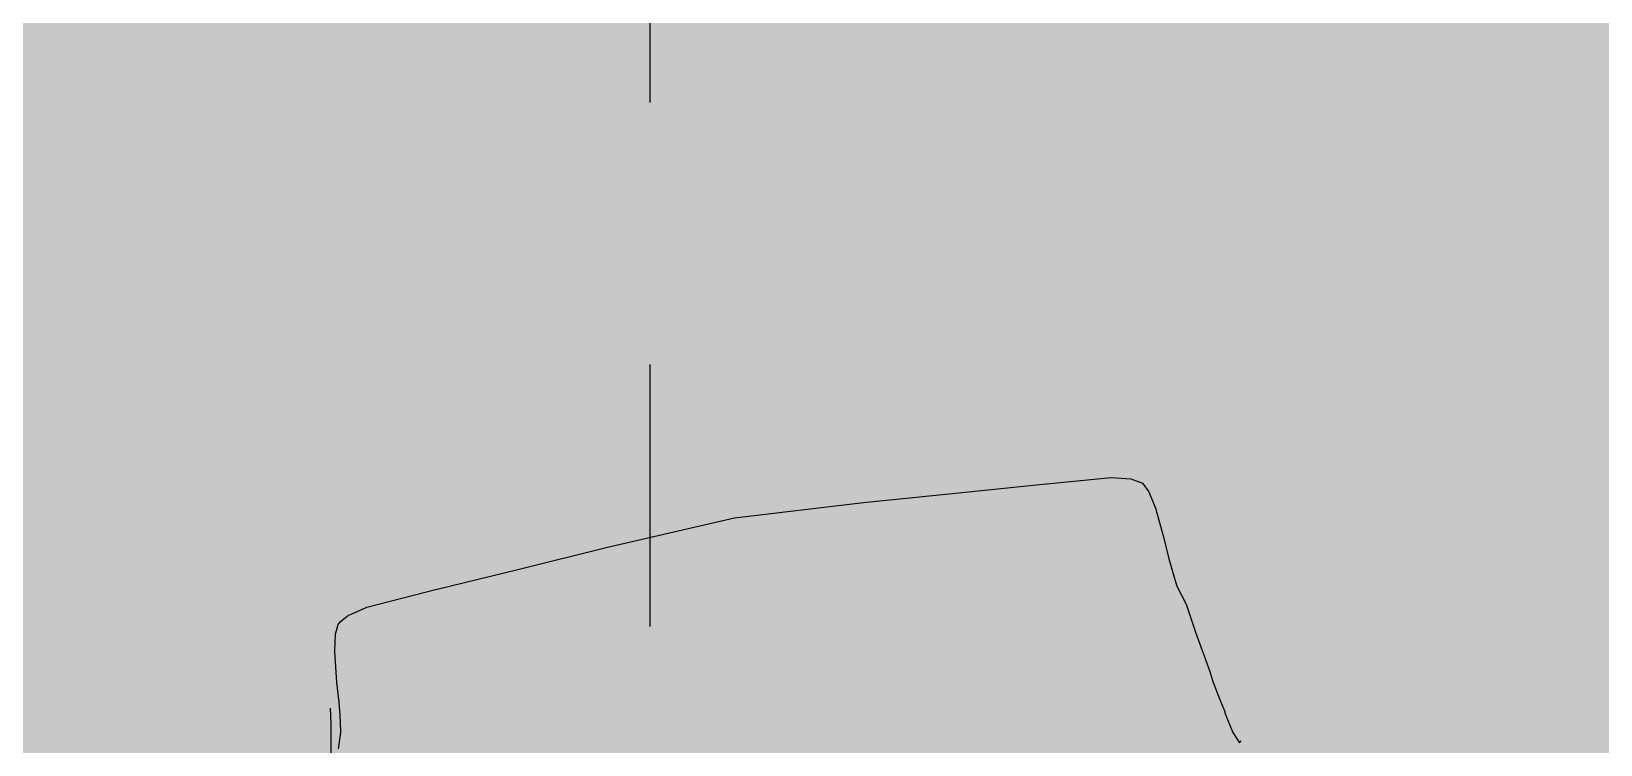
# Model space of a CAD drawing. Header units: metres. Extents: x -41 to 570, y -54 to 184.
# Drawn here: x -13.726 to -13.127, y -5.699 to -5.427 of the extents above; entities that cross this region are included whole.
import ezdxf

# ---------------------------------------------------------------- set-up
doc = ezdxf.new("R2010")
doc.units = ezdxf.units.M
doc.linetypes.add('DASHEDX2', pattern=[1.5, 1, -0.5])
doc.layers.add('1', color=232, linetype='DASHEDX2')
doc.layers.add('JL-LAY', color=7, linetype='Continuous')
doc.layers.add('PUC$0$ARQ-FORRO', color=9, linetype='Continuous', lineweight=5)
pattern_1 = [(0, (0, 0), (0, 6.985), [5.08, -1.905]), (90, (0, 0), (-6.985, 4e-16), [5.08, -1.905])]

# ---------------------------------------------------------------- blocks, each defined once
blk = doc.blocks.new('PUC$0$forro area comum')
at = {"layer": 'PUC$0$ARQ-FORRO'}
h = blk.add_hatch(color=256, dxfattribs=at)
h.dxf.hatch_style = 1
h.paths.add_polyline_path([(14.80503, 8.42486), (14.80499, 4.92486), (14.59499, 4.92486), (14.59499, 4.10488), (9.60499, 4.10488), (9.60499, 4.92486), (9.24499, 4.92486), (9.24499, 4.10487), (5.55499, 4.10486), (5.55499, 4.52491), (5.39742, 4.52491), (5.39742, 8.70486), (5.55499, 8.70486), (5.55499, 9.28493), (9.24495, 9.28508), (9.24503, 8.42486)])
blk = doc.blocks.new('PUC')
at = {"layer": 'PUC$0$ARQ-FORRO'}
blk.add_blockref('PUC$0$forro area comum', (0, 0), dxfattribs=at)
blk = doc.blocks.new('cadeira think')
h = blk.add_hatch()
h.set_pattern_fill('ANGLE', color=8)
h.set_pattern_definition(pattern_1)
h.paths.add_polyline_path([(-8.065, -0.263), (-8.065, -0.112), (-8.065, 0.047), (-8.445, 0.047), (-8.621, -0.005), (-8.68, -0.161), (-8.68, -0.305), (-8.68, -0.697), (-8.68, -1.233), (-8.68, -1.768), (-8.68, -2.16), (-8.68, -2.304), (-8.621, -2.46), (-8.445, -2.512), (-8.337, -2.512), (-8.328, -2.411), (-8.306, -2.069), (-8.256, -1.496), (-8.167, -1.082), (-8.065, -0.909), (-8.065, -0.673)])
h.paths.add_polyline_path([(-8.006, 0.047), (-8.006, -0.124), (-8.006, -0.593), (-8.006, -0.836), (-7.772, -0.685), (-7.4, -0.558), (-7.278, -0.543), (-7.278, -0.263), (-7.278, -0.112), (-7.278, 0.047)])
h.paths.add_polyline_path([(-6.604, -0.161), (-6.663, -0.005), (-6.839, 0.047), (-7.219, 0.047), (-7.219, -0.124), (-7.219, -0.263), (-7.219, -0.535), (-6.604, -0.46), (-6.604, -0.305)])
h = blk.add_hatch()
h.set_pattern_fill('ANGLE', color=8)
h.set_pattern_definition(pattern_1)
h.paths.add_polyline_path([(9.238, -3.563), (9.166, -3.438), (9.024, -3.351), (8.957, -3.363), (8.939, -3.604), (8.935, -3.601), (8.908, -3.588), (8.462, -3.352), (8.499, -3.572), (8.605, -4.136), (8.701, -4.641), (8.791, -5.099), (8.86, -5.455), (8.916, -5.435), (8.936, -5.399), (8.954, -5.399), (8.985, -5.315), (9.001, -5.357), (9.012, -5.399), (9.14, -5.399), (9.143, -5.404), (9.188, -5.421), (9.198, -5.421), (9.268, -5.541), (9.277, -5.501), (9.331, -5.158), (9.337, -5.132), (9.395, -4.737), (9.396, -4.732), (9.423, -4.59)])
h.paths.add_polyline_path([(9.238, -5.571), (9.142, -5.404), (9.129, -5.399), (8.936, -5.399), (8.871, -5.513), (8.881, -5.567), (8.884, -5.577), (8.961, -5.737), (8.963, -5.738), (9.141, -5.738)])
h.paths.add_polyline_path([(9.461, -5.271), (9.453, -4.895), (9.444, -4.642), (9.357, -4.224), (9.423, -4.59), (9.393, -4.747), (9.337, -5.132), (9.331, -5.158), (9.277, -5.501), (9.268, -5.541), (9.297, -5.592), (9.233, -5.704), (9.228, -5.724), (9.354, -5.84), (9.472, -5.931), (9.466, -5.623)])
for points, format in [([(-8.68, -0.161, 0, 0, 0), (-8.621, -0.005, 0.182, 0.182, 0)], "xyseb"), ([(-8.445, 0.047, 0, 0, 0), (-8.621, -0.005, 0.182, 0.182, 0)], "xyseb"), ([(-8.065, 0.047, 0, 0, 0), (-8.445, 0.047, 0.182, 0.182, 0)], "xyseb"), ([(-8.065, -0.124, 0, 0, 0), (-8.065, 0.047, 0.182, 0.182, 0)], "xyseb"), ([(-8.065, 0.047, 0, 0, 0), (-8.065, -0.124, 0.182, 0.182, 0)], "xyseb"), ([(-8.006, 0.047, 0, 0, 0), (-8.006, -0.041, 0.182, 0.182, 0)], "xyseb"), ([(-8.006, 0.047, 0, 0, 0), (-7.278, 0.047, 0.182, 0.182, 0)], "xyseb"), ([(-8.006, -0.124, 0, 0, 0), (-8.006, 0.047, 0.182, 0.182, 0)], "xyseb"), ([(-8.006, -0.041, 0, 0, 0), (-8.006, -0.2, 0.182, 0.182, 0)], "xyseb"), ([(-7.278, 0.047, 0, 0, 0), (-7.278, -0.041, 0.182, 0.182, 0)], "xyseb"), ([(-7.278, 0.047, 0, 0, 0), (-7.278, -0.124, 0.182, 0.182, 0)], "xyseb"), ([(-7.278, -0.2, 0, 0, 0), (-7.278, -0.041, 0.182, 0.182, 0)], "xyseb"), ([(-7.219, -0.124, 0, 0, 0), (-7.219, 0.047, 0.182, 0.182, 0)], "xyseb"), ([(-7.219, 0.047, 0, 0, 0), (-7.219, -0.124, 0.182, 0.182, 0)], "xyseb"), ([(-7.219, 0.047, 0, 0, 0), (-6.839, 0.047, 0.182, 0.182, 0)], "xyseb"), ([(-6.839, 0.047, 0, 0, 0), (-6.663, -0.005, 0.182, 0.182, 0)], "xyseb"), ([(-6.604, -0.161, 0, 0, 0), (-6.663, -0.005, 0.182, 0.182, 0)], "xyseb"), ([(-4.506, -0.229, 0, 0, 0), (-2.557, -0.091, 0.182, 0.182, 0)], "xyseb"), ([(-2.557, -0.091, 0, 0, 0), (0, 0, 0.182, 0.182, 0)], "xyseb"), ([(2.557, -0.091, 0, 0, 0), (0, 0, 0.182, 0.182, 0)], "xyseb"), ([(2.557, -0.091, 0, 0, 0), (4.506, -0.229, 0.182, 0.182, 0)], "xyseb"), ([(6.604, -0.161, 0, 0, 0), (6.663, -0.005, 0.182, 0.182, 0)], "xyseb"), ([(6.839, 0.047, 0, 0, 0), (6.663, -0.005, 0.182, 0.182, 0)], "xyseb"), ([(7.219, 0.047, 0, 0, 0), (6.839, 0.047, 0.182, 0.182, 0)], "xyseb"), ([(7.219, -0.124, 0, 0, 0), (7.219, 0.047, 0.182, 0.182, 0)], "xyseb"), ([(7.219, 0.047, 0, 0, 0), (7.219, -0.124, 0.182, 0.182, 0)], "xyseb"), ([(7.278, 0.047, 0, 0, 0), (7.278, -0.041, 0.182, 0.182, 0)], "xyseb"), ([(7.278, 0.047, 0, 0, 0), (8.006, 0.047, 0.182, 0.182, 0)], "xyseb"), ([(7.278, -0.124, 0, 0, 0), (7.278, 0.047, 0.182, 0.182, 0)], "xyseb"), ([(7.278, -0.041, 0, 0, 0), (7.278, -0.2, 0.182, 0.182, 0)], "xyseb"), ([(8.006, 0.047, 0, 0, 0), (8.006, -0.041, 0.182, 0.182, 0)], "xyseb"), ([(8.006, 0.047, 0, 0, 0), (8.006, -0.124, 0.182, 0.182, 0)], "xyseb"), ([(8.006, -0.2, 0, 0, 0), (8.006, -0.041, 0.182, 0.182, 0)], "xyseb"), ([(8.065, -0.124, 0, 0, 0), (8.065, 0.047, 0.182, 0.182, 0)], "xyseb"), ([(8.065, 0.047, 0, 0, 0), (8.065, -0.124, 0.182, 0.182, 0)], "xyseb"), ([(8.065, 0.047, 0, 0, 0), (8.445, 0.047, 0.182, 0.182, 0)], "xyseb"), ([(8.445, 0.047, 0, 0, 0), (8.621, -0.005, 0.182, 0.182, 0)], "xyseb"), ([(8.68, -0.161, 0, 0, 0), (8.621, -0.005, 0.182, 0.182, 0)], "xyseb"), ([(-8.68, -0.161, 0, 0, 0), (-8.68, -0.305, 0.182, 0.182, 0)], "xyseb"), ([(-8.68, -0.305, 0, 0, 0), (-8.68, -0.161, 0.182, 0.182, 0)], "xyseb"), ([(-8.68, -0.305, 0, 0, 0), (-8.68, -0.697, 0.182, 0.182, 0)], "xyseb"), ([(-8.68, -0.697, 0, 0, 0), (-8.68, -0.305, 0.182, 0.182, 0)], "xyseb"), ([(-8.065, -0.112, 0, 0, 0), (-8.065, -0.263, 0.182, 0.182, 0)], "xyseb"), ([(-8.065, -0.263, 0, 0, 0), (-8.065, -0.112, 0.182, 0.182, 0)], "xyseb"), ([(-8.065, -0.593, 0, 0, 0), (-8.065, -0.124, 0.182, 0.182, 0)], "xyseb"), ([(-8.065, -0.124, 0, 0, 0), (-8.065, -0.593, 0.182, 0.182, 0)], "xyseb"), ([(-8.065, -0.263, 0, 0, 0), (-8.065, -0.673, 0.182, 0.182, 0)], "xyseb"), ([(-8.065, -0.673, 0, 0, 0), (-8.065, -0.263, 0.182, 0.182, 0)], "xyseb"), ([(-8.006, -0.112, 0, 0, 0), (-8.006, -0.2, 0.182, 0.182, 0)], "xyseb"), ([(-8.006, -0.112, 0, 0, 0), (-8.006, -0.263, 0.182, 0.182, 0)], "xyseb"), ([(-8.006, -0.593, 0, 0, 0), (-8.006, -0.124, 0.182, 0.182, 0)], "xyseb"), ([(-8.006, -0.263, 0, 0, 0), (-8.006, -0.673, 0.182, 0.182, 0)], "xyseb"), ([(-7.4, -0.558, 0, 0, 0), (-5.923, -0.377, 0.182, 0.182, 0)], "xyseb"), ([(-7.278, -0.112, 0, 0, 0), (-7.278, -0.2, 0.182, 0.182, 0)], "xyseb"), ([(-7.278, -0.112, 0, 0, 0), (-7.278, -0.263, 0.182, 0.182, 0)], "xyseb"), ([(-7.278, -0.124, 0, 0, 0), (-7.278, -0.543, 0.182, 0.182, 0)], "xyseb"), ([(-7.278, -0.263, 0, 0, 0), (-7.278, -0.543, 0.182, 0.182, 0)], "xyseb"), ([(-7.219, -0.112, 0, 0, 0), (-7.219, -0.263, 0.182, 0.182, 0)], "xyseb"), ([(-7.219, -0.263, 0, 0, 0), (-7.219, -0.112, 0.182, 0.182, 0)], "xyseb"), ([(-7.219, -0.535, 0, 0, 0), (-7.219, -0.124, 0.182, 0.182, 0)], "xyseb"), ([(-7.219, -0.124, 0, 0, 0), (-7.219, -0.535, 0.182, 0.182, 0)], "xyseb"), ([(-7.219, -0.263, 0, 0, 0), (-7.219, -0.535, 0.182, 0.182, 0)], "xyseb"), ([(-7.219, -0.535, 0, 0, 0), (-7.219, -0.263, 0.182, 0.182, 0)], "xyseb"), ([(-6.604, -0.161, 0, 0, 0), (-6.604, -0.305, 0.182, 0.182, 0)], "xyseb"), ([(-6.604, -0.305, 0, 0, 0), (-6.604, -0.161, 0.182, 0.182, 0)], "xyseb"), ([(-6.604, -0.305, 0, 0, 0), (-6.604, -0.46, 0.182, 0.182, 0)], "xyseb"), ([(-6.604, -0.46, 0, 0, 0), (-6.604, -0.305, 0.182, 0.182, 0)], "xyseb"), ([(-5.923, -0.377, 0, 0, 0), (-4.506, -0.229, 0.182, 0.182, 0)], "xyseb"), ([(4.506, -0.229, 0, 0, 0), (5.923, -0.377, 0.182, 0.182, 0)], "xyseb"), ([(5.923, -0.377, 0, 0, 0), (7.4, -0.558, 0.182, 0.182, 0)], "xyseb"), ([(6.604, -0.161, 0, 0, 0), (6.604, -0.305, 0.182, 0.182, 0)], "xyseb"), ([(6.604, -0.305, 0, 0, 0), (6.604, -0.161, 0.182, 0.182, 0)], "xyseb"), ([(6.604, -0.305, 0, 0, 0), (6.604, -0.46, 0.182, 0.182, 0)], "xyseb"), ([(6.604, -0.46, 0, 0, 0), (6.604, -0.305, 0.182, 0.182, 0)], "xyseb"), ([(7.219, -0.112, 0, 0, 0), (7.219, -0.263, 0.182, 0.182, 0)], "xyseb"), ([(7.219, -0.263, 0, 0, 0), (7.219, -0.112, 0.182, 0.182, 0)], "xyseb"), ([(7.219, -0.535, 0, 0, 0), (7.219, -0.124, 0.182, 0.182, 0)], "xyseb"), ([(7.219, -0.124, 0, 0, 0), (7.219, -0.535, 0.182, 0.182, 0)], "xyseb"), ([(7.219, -0.263, 0, 0, 0), (7.219, -0.535, 0.182, 0.182, 0)], "xyseb"), ([(7.219, -0.535, 0, 0, 0), (7.219, -0.263, 0.182, 0.182, 0)], "xyseb"), ([(7.278, -0.112, 0, 0, 0), (7.278, -0.2, 0.182, 0.182, 0)], "xyseb"), ([(7.278, -0.112, 0, 0, 0), (7.278, -0.263, 0.182, 0.182, 0)], "xyseb"), ([(7.278, -0.543, 0, 0, 0), (7.278, -0.124, 0.182, 0.182, 0)], "xyseb"), ([(7.278, -0.263, 0, 0, 0), (7.278, -0.543, 0.182, 0.182, 0)], "xyseb"), ([(8.006, -0.112, 0, 0, 0), (8.006, -0.2, 0.182, 0.182, 0)], "xyseb"), ([(8.006, -0.112, 0, 0, 0), (8.006, -0.263, 0.182, 0.182, 0)], "xyseb"), ([(8.006, -0.124, 0, 0, 0), (8.006, -0.593, 0.182, 0.182, 0)], "xyseb"), ([(8.006, -0.263, 0, 0, 0), (8.006, -0.673, 0.182, 0.182, 0)], "xyseb"), ([(8.065, -0.112, 0, 0, 0), (8.065, -0.263, 0.182, 0.182, 0)], "xyseb"), ([(8.065, -0.263, 0, 0, 0), (8.065, -0.112, 0.182, 0.182, 0)], "xyseb"), ([(8.065, -0.593, 0, 0, 0), (8.065, -0.124, 0.182, 0.182, 0)], "xyseb"), ([(8.065, -0.124, 0, 0, 0), (8.065, -0.593, 0.182, 0.182, 0)], "xyseb"), ([(8.065, -0.263, 0, 0, 0), (8.065, -0.673, 0.182, 0.182, 0)], "xyseb"), ([(8.065, -0.673, 0, 0, 0), (8.065, -0.263, 0.182, 0.182, 0)], "xyseb"), ([(8.68, -0.161, 0, 0, 0), (8.68, -0.305, 0.182, 0.182, 0)], "xyseb"), ([(8.68, -0.305, 0, 0, 0), (8.68, -0.161, 0.182, 0.182, 0)], "xyseb"), ([(8.68, -0.305, 0, 0, 0), (8.68, -0.697, 0.182, 0.182, 0)], "xyseb"), ([(8.68, -0.697, 0, 0, 0), (8.68, -0.305, 0.182, 0.182, 0)], "xyseb"), ([(-8.325, -3.446), (-8.23, -3.141, 0.042454), (-8.224, -3.116), (-8.184, -2.813, 0.010419), (-8.183, -2.807), (-8.16, -2.561, 0.007099), (-8.16, -2.556), (-8.136, -2.173, -0.010183), (-8.135, -2.167), (-8.074, -1.579, -0.026776), (-8.071, -1.563), (-8.005, -1.255, -0.058899), (-7.994, -1.222), (-7.932, -1.091, -0.151073), (-7.871, -1.026), (-7.721, -0.939, -0.070267), (-7.682, -0.924), (-7.342, -0.839, -0.041567), (-7.318, -0.835), (-5.917, -0.726, -0.002358), (-5.915, -0.726), (-4.308, -0.616, 0.000232), (-4.308, -0.616), (-2.521, -0.489, -0.004421), (-2.519, -0.489), (0, -0.355), (2.52, -0.489), (4.309, -0.616), (5.883, -0.726), (7.33, -0.836), (7.703, -0.929), (7.911, -1.05), (8.002, -1.238), (8.073, -1.571), (8.135, -2.17), (8.16, -2.558), (8.187, -2.836), (8.226, -3.129), (8.344, -3.505), (8.375, -3.75), (8.426, -4.069), (8.565, -4.873), (8.59, -5.073), (8.639, -5.306), (8.692, -5.575), (8.719, -5.682), (8.718, -5.704), (8.736, -5.797), (8.771, -5.965), (8.805, -6.115), (8.845, -6.211), (8.894, -6.333), (8.938, -6.301)], "xyb"), ([(-8.68, -0.697, 0, 0, 0), (-8.68, -1.233, 0.182, 0.182, 0)], "xyseb"), ([(-8.68, -1.233, 0, 0, 0), (-8.68, -0.697, 0.182, 0.182, 0)], "xyseb"), ([(-8.065, -0.593, 0, 0, 0), (-8.065, -0.909, 0.182, 0.182, 0)], "xyseb"), ([(-8.065, -0.593, 0, 0, 0), (-8.065, -0.909, 0.182, 0.182, 0)], "xyseb"), ([(-8.065, -0.673, 0, 0, 0), (-8.065, -0.909, 0.182, 0.182, 0)], "xyseb"), ([(-8.065, -0.909, 0, 0, 0), (-8.065, -0.673, 0.182, 0.182, 0)], "xyseb"), ([(-7.772, -0.685, 0, 0, 0), (-8.033, -0.854, 0.182, 0.182, 0)], "xyseb"), ([(-8.006, -0.836, 0, 0, 0), (-8.006, -0.593, 0.182, 0.182, 0)], "xyseb"), ([(-8.006, -0.673, 0, 0, 0), (-8.006, -0.836, 0.182, 0.182, 0)], "xyseb"), ([(-7.772, -0.685, 0, 0, 0), (-7.4, -0.558, 0.182, 0.182, 0)], "xyseb"), ([(-2.54, -0.49, 0, 0, 0), (-2.543, -0.491, 0.182, 0.182, 0)], "xyseb"), ([(-2.539, -0.49, 0, 0, 0), (-2.54, -0.49, 0.182, 0.182, 0)], "xyseb"), ([(-2.538, -0.49, 0, 0, 0), (-2.539, -0.49, 0.182, 0.182, 0)], "xyseb"), ([(2.539, -0.49, 0, 0, 0), (2.538, -0.49, 0.182, 0.182, 0)], "xyseb"), ([(2.539, -0.49, 0, 0, 0), (2.54, -0.49, 0.182, 0.182, 0)], "xyseb"), ([(2.54, -0.49, 0, 0, 0), (2.543, -0.491, 0.182, 0.182, 0)], "xyseb"), ([(4.453, -0.626, 0, 0, 0), (4.489, -0.628, 0.182, 0.182, 0)], "xyseb"), ([(4.494, -0.629, 0, 0, 0), (4.491, -0.628, 0.182, 0.182, 0)], "xyseb"), ([(4.492, -0.628, 0, 0, 0), (4.494, -0.629, 0.182, 0.182, 0)], "xyseb"), ([(7.4, -0.558, 0, 0, 0), (7.772, -0.685, 0.182, 0.182, 0)], "xyseb"), ([(7.772, -0.685, 0, 0, 0), (8.033, -0.854, 0.182, 0.182, 0)], "xyseb"), ([(8.006, -0.593, 0, 0, 0), (8.006, -0.836, 0.182, 0.182, 0)], "xyseb"), ([(8.006, -0.673, 0, 0, 0), (8.006, -0.836, 0.182, 0.182, 0)], "xyseb"), ([(8.065, -0.908, 0, 0, 0), (8.065, -0.593, 0.182, 0.182, 0)], "xyseb"), ([(8.065, -0.593, 0, 0, 0), (8.065, -0.908, 0.182, 0.182, 0)], "xyseb"), ([(8.065, -0.673, 0, 0, 0), (8.065, -0.908, 0.182, 0.182, 0)], "xyseb"), ([(8.065, -0.908, 0, 0, 0), (8.065, -0.673, 0.182, 0.182, 0)], "xyseb"), ([(8.68, -0.697, 0, 0, 0), (8.68, -1.233, 0.182, 0.182, 0)], "xyseb"), ([(8.68, -1.233, 0, 0, 0), (8.68, -0.697, 0.182, 0.182, 0)], "xyseb"), ([(-8.167, -1.082, 0, 0, 0), (-8.033, -0.854, 0.182, 0.182, 0)], "xyseb"), ([(8.167, -1.082, 0, 0, 0), (8.033, -0.854, 0.182, 0.182, 0)], "xyseb"), ([(-8.68, -1.233, 0, 0, 0), (-8.68, -1.768, 0.182, 0.182, 0)], "xyseb"), ([(-8.68, -1.233, 0, 0, 0), (-8.68, -1.768, 0.182, 0.182, 0)], "xyseb"), ([(-8.256, -1.496, 0, 0, 0), (-8.167, -1.082, 0.182, 0.182, 0)], "xyseb"), ([(8.167, -1.082, 0, 0, 0), (8.256, -1.496, 0.182, 0.182, 0)], "xyseb"), ([(8.68, -1.233, 0, 0, 0), (8.68, -1.768, 0.182, 0.182, 0)], "xyseb"), ([(8.68, -1.233, 0, 0, 0), (8.68, -1.768, 0.182, 0.182, 0)], "xyseb"), ([(-8.306, -2.069, 0, 0, 0), (-8.256, -1.496, 0.182, 0.182, 0)], "xyseb"), ([(-8.079, -1.585, 0, 0, 0), (-8.078, -1.572, 0.182, 0.182, 0)], "xyseb"), ([(8.256, -1.496, 0, 0, 0), (8.306, -2.069, 0.182, 0.182, 0)], "xyseb"), ([(-8.68, -2.16, 0, 0, 0), (-8.68, -1.768, 0.182, 0.182, 0)], "xyseb"), ([(-8.68, -1.768, 0, 0, 0), (-8.68, -2.16, 0.182, 0.182, 0)], "xyseb"), ([(8.68, -2.16, 0, 0, 0), (8.68, -1.768, 0.182, 0.182, 0)], "xyseb"), ([(8.68, -1.768, 0, 0, 0), (8.68, -2.16, 0.182, 0.182, 0)], "xyseb"), ([(-8.68, -2.304, 0, 0, 0), (-8.68, -2.16, 0.182, 0.182, 0)], "xyseb"), ([(-8.68, -2.16, 0, 0, 0), (-8.68, -2.304, 0.182, 0.182, 0)], "xyseb"), ([(-8.328, -2.411, 0, 0, 0), (-8.306, -2.069, 0.182, 0.182, 0)], "xyseb"), ([(8.306, -2.069, 0, 0, 0), (8.328, -2.411, 0.182, 0.182, 0)], "xyseb"), ([(8.68, -2.304, 0, 0, 0), (8.68, -2.16, 0.182, 0.182, 0)], "xyseb"), ([(8.68, -2.16, 0, 0, 0), (8.68, -2.304, 0.182, 0.182, 0)], "xyseb"), ([(-8.68, -2.304, 0, 0, 0), (-8.621, -2.46, 0.182, 0.182, 0)], "xyseb"), ([(-8.445, -2.512, 0, 0, 0), (-8.621, -2.46, 0.182, 0.182, 0)], "xyseb"), ([(-8.337, -2.512, 0, 0, 0), (-8.445, -2.512, 0.182, 0.182, 0)], "xyseb"), ([(-8.349, -2.642, 0, 0, 0), (-8.328, -2.411, 0.182, 0.182, 0)], "xyseb"), ([(8.328, -2.411, 0, 0, 0), (8.349, -2.642, 0.182, 0.182, 0)], "xyseb"), ([(8.337, -2.512, 0, 0, 0), (8.445, -2.512, 0.182, 0.182, 0)], "xyseb"), ([(8.445, -2.512, 0, 0, 0), (8.621, -2.46, 0.182, 0.182, 0)], "xyseb"), ([(8.68, -2.304, 0, 0, 0), (8.621, -2.46, 0.182, 0.182, 0)], "xyseb"), ([(-8.16, -2.56, 0, 0, 0), (-8.16, -2.559, 0.182, 0.182, 0)], "xyseb"), ([(8.183, -2.81, 0, 0, 0), (8.16, -2.559, 0.182, 0.182, 0)], "xyseb"), ([(8.349, -2.642, 0, 0, 0), (8.392, -2.944, 0.182, 0.182, 0)], "xyseb"), ([(8.227, -3.135, 0, 0, 0), (8.227, -3.132, 0.182, 0.182, 0)], "xyseb"), ([(8.392, -2.944, 0, 0, 0), (8.499, -3.572, 0.182, 0.182, 0)], "xyseb"), ([(8.228, -3.134, 0, 0, 0), (8.227, -3.135, 0.182, 0.182, 0)], "xyseb"), ([(8.908, -3.588, 0, 0, 0), (8.462, -3.352, 0.182, 0.182, 0)], "xyseb"), ([(8.863, -3.546, 0, 0, 0), (8.957, -3.363, 0.182, 0.182, 0)], "xyseb"), ([(8.939, -3.603, 0, 0, 0), (8.957, -3.363, 0.182, 0.182, 0)], "xyseb"), ([(9.024, -3.351, 0, 0, 0), (8.957, -3.363, 0.182, 0.182, 0)], "xyseb"), ([(9.166, -3.438, 0, 0, 0), (9.024, -3.351, 0.182, 0.182, 0)], "xyseb"), ([(8.345, -3.514, 0, 0, 0), (8.344, -3.505, 0.182, 0.182, 0)], "xyseb"), ([(8.499, -3.572, 0, 0, 0), (8.605, -4.136, 0.182, 0.182, 0)], "xyseb"), ([(8.76, -3.51, 0, 0, 0), (8.863, -3.546, 0.182, 0.182, 0)], "xyseb"), ([(8.935, -3.601, 0, 0, 0), (8.863, -3.546, 0.182, 0.182, 0)], "xyseb"), ([(8.967, -3.617, 0, 0, 0), (8.908, -3.588, 0.182, 0.182, 0)], "xyseb"), ([(9.166, -3.438, 0, 0, 0), (9.238, -3.563, 0.182, 0.182, 0)], "xyseb"), ([(9.423, -4.59, 0, 0, 0), (9.238, -3.563, 0.182, 0.182, 0)], "xyseb"), ([(8.452, -4.221, 0, 0, 0), (8.471, -4.319, 0.182, 0.182, 0)], "xyseb"), ([(8.471, -4.319, 0, 0, 0), (8.471, -4.321, 0.182, 0.182, 0)], "xyseb"), ([(8.605, -4.136, 0, 0, 0), (8.701, -4.641, 0.182, 0.182, 0)], "xyseb"), ([(9.444, -4.642, 0, 0, 0), (9.357, -4.224, 0.182, 0.182, 0)], "xyseb"), ([(8.701, -4.641, 0, 0, 0), (8.791, -5.099, 0.182, 0.182, 0)], "xyseb"), ([(9.393, -4.747, 0, 0, 0), (9.423, -4.59, 0.182, 0.182, 0)], "xyseb"), ([(9.444, -4.642, 0, 0, 0), (9.453, -4.895, 0.182, 0.182, 0)], "xyseb"), ([(9.337, -5.132, 0, 0, 0), (9.393, -4.747, 0.182, 0.182, 0)], "xyseb"), ([(9.407, -4.697, 0, 0, 0), (9.396, -4.732, 0.182, 0.182, 0)], "xyseb"), ([(9.453, -4.895, 0, 0, 0), (9.461, -5.271, 0.182, 0.182, 0)], "xyseb"), ([(8.887, -5.598, 0, 0, 0), (8.791, -5.099, 0.182, 0.182, 0)], "xyseb"), ([(9.277, -5.501, 0, 0, 0), (9.347, -5.057, 0.182, 0.182, 0)], "xyseb"), ([(9.337, -5.132, 0, 0, 0), (9.331, -5.158, 0.182, 0.182, 0)], "xyseb"), ([(8.86, -5.455, 0, 0, 0), (8.916, -5.435, 0.182, 0.182, 0)], "xyseb"), ([(8.871, -5.513, 0, 0, 0), (8.936, -5.399, 0.182, 0.182, 0)], "xyseb"), ([(8.936, -5.399, 0, 0, 0), (9.129, -5.399, 0.182, 0.182, 0)], "xyseb"), ([(8.954, -5.399, 0, 0, 0), (8.985, -5.315, 0.182, 0.182, 0)], "xyseb"), ([(8.985, -5.315, 0, 0, 0), (9.001, -5.357, 0.182, 0.182, 0)], "xyseb"), ([(9.001, -5.357, 0, 0, 0), (9.012, -5.399, 0.182, 0.182, 0)], "xyseb"), ([(9.129, -5.399, 0, 0, 0), (9.142, -5.404, 0.182, 0.182, 0)], "xyseb"), ([(9.142, -5.404, 0, 0, 0), (9.238, -5.571, 0.182, 0.182, 0)], "xyseb"), ([(9.142, -5.404, 0, 0, 0), (9.143, -5.404, 0.182, 0.182, 0)], "xyseb"), ([(9.143, -5.404, 0, 0, 0), (9.24, -5.572, 0.182, 0.182, 0)], "xyseb"), ([(9.187, -5.42, 0, 0, 0), (9.143, -5.404, 0.182, 0.182, 0)], "xyseb"), ([(9.187, -5.42, 0, 0, 0), (9.283, -5.587, 0.182, 0.182, 0)], "xyseb"), ([(9.187, -5.421, 0, 0, 0), (9.188, -5.421, 0.182, 0.182, 0)], "xyseb"), ([(9.188, -5.421, 0, 0, 0), (9.285, -5.588, 0.182, 0.182, 0)], "xyseb"), ([(9.201, -5.425, 0, 0, 0), (9.188, -5.421, 0.182, 0.182, 0)], "xyseb"), ([(9.297, -5.592, 0, 0, 0), (9.201, -5.425, 0.182, 0.182, 0)], "xyseb"), ([(9.277, -5.501, 0, 0, 0), (9.268, -5.541, 0.182, 0.182, 0)], "xyseb"), ([(9.461, -5.271, 0, 0, 0), (9.466, -5.623, 0.182, 0.182, 0)], "xyseb"), ([(8.884, -5.577, 0, 0, 0), (8.881, -5.567, 0.182, 0.182, 0)], "xyseb"), ([(8.952, -5.718, 0, 0, 0), (8.884, -5.577, 0.182, 0.182, 0)], "xyseb"), ([(8.887, -5.598, 0, 0, 0), (8.92, -5.747, 0.182, 0.182, 0)], "xyseb"), ([(8.953, -5.724, 0, 0, 0), (8.952, -5.718, 0.182, 0.182, 0)], "xyseb"), ([(8.955, -5.733, 0, 0, 0), (8.953, -5.724, 0.182, 0.182, 0)], "xyseb"), ([(8.955, -5.733, 0, 0, 0), (8.956, -5.734, 0.182, 0.182, 0)], "xyseb"), ([(8.956, -5.734, 0, 0, 0), (8.961, -5.737, 0.182, 0.182, 0)], "xyseb"), ([(8.979, -5.774, 0, 0, 0), (8.961, -5.737, 0.182, 0.182, 0)], "xyseb"), ([(9.141, -5.738, 0, 0, 0), (8.962, -5.738, 0.182, 0.182, 0)], "xyseb"), ([(9.143, -5.739, 0, 0, 0), (8.962, -5.739, 0.182, 0.182, 0)], "xyseb"), ([(8.981, -5.748, 0, 0, 0), (8.965, -5.744, 0.182, 0.182, 0)], "xyseb"), ([(8.981, -5.748, 0, 0, 0), (9.007, -5.754, 0.182, 0.182, 0)], "xyseb"), ([(9.186, -5.754, 0, 0, 0), (9.007, -5.754, 0.182, 0.182, 0)], "xyseb"), ([(9.009, -5.755, 0, 0, 0), (9.009, -5.754, 0.182, 0.182, 0)], "xyseb"), ([(9.01, -5.755, 0, 0, 0), (9.009, -5.755, 0.182, 0.182, 0)], "xyseb"), ([(9.188, -5.755, 0, 0, 0), (9.009, -5.755, 0.182, 0.182, 0)], "xyseb"), ([(9.024, -5.76, 0, 0, 0), (9.01, -5.755, 0.182, 0.182, 0)], "xyseb"), ([(9.024, -5.76, 0, 0, 0), (9.201, -5.76, 0.182, 0.182, 0)], "xyseb"), ([(9.238, -5.571, 0, 0, 0), (9.141, -5.738, 0.182, 0.182, 0)], "xyseb"), ([(9.24, -5.572, 0, 0, 0), (9.143, -5.739, 0.182, 0.182, 0)], "xyseb"), ([(9.176, -5.945, 0, 0, 0), (9.205, -5.833, 0.182, 0.182, 0)], "xyseb"), ([(9.283, -5.587, 0, 0, 0), (9.186, -5.754, 0.182, 0.182, 0)], "xyseb"), ([(9.285, -5.588, 0, 0, 0), (9.188, -5.755, 0.182, 0.182, 0)], "xyseb"), ([(9.201, -5.76, 0, 0, 0), (9.297, -5.592, 0.182, 0.182, 0)], "xyseb"), ([(9.256, -6.006, 0, 0, 0), (9.201, -5.847, 0.182, 0.182, 0)], "xyseb"), ([(9.233, -5.704, 0, 0, 0), (9.205, -5.833, 0.182, 0.182, 0)], "xyseb"), ([(9.225, -5.74, 0, 0, 0), (9.67, -6.084, 0.182, 0.182, 0)], "xyseb"), ([(9.228, -5.724, 0, 0, 0), (9.354, -5.84, 0.182, 0.182, 0)], "xyseb"), ([(9.466, -5.623, 0, 0, 0), (9.472, -5.931, 0.182, 0.182, 0)], "xyseb"), ([(9.149, -6.05, 0, 0, 0), (9.109, -6.181, 0.182, 0.182, 0)], "xyseb"), ([(9.176, -5.945, 0, 0, 0), (9.149, -6.05, 0.182, 0.182, 0)], "xyseb"), ([(9.207, -5.988, 0, 0, 0), (9.183, -5.919, 0.182, 0.182, 0)], "xyseb"), ([(9.318, -6.542, 0, 0, 0), (9.207, -5.988, 0.182, 0.182, 0)], "xyseb"), ([(9.256, -6.006, 0, 0, 0), (9.256, -6.01, 0.182, 0.182, 0)], "xyseb"), ([(9.364, -6.559, 0, 0, 0), (9.256, -6.01, 0.182, 0.182, 0)], "xyseb"), ([(9.67, -6.084, 0, 0, 0), (9.785, -6.798, 0.182, 0.182, 0)], "xyseb"), ([(8.857, -6.513, 0, 0, 0), (8.971, -6.276, 0.182, 0.182, 0)], "xyseb"), ([(8.971, -6.276, 0, 0, 0), (8.938, -6.301, 0.182, 0.182, 0)], "xyseb"), ([(8.978, -6.273, 0, 0, 0), (8.97, -6.278, 0.182, 0.182, 0)], "xyseb"), ([(9.109, -6.181, 0, 0, 0), (8.978, -6.273, 0.182, 0.182, 0)], "xyseb")]:
    blk.add_lwpolyline(points, format=format)
blk.add_lwpolyline([(-8.349, -2.642), (-8.392, -2.944), (-8.499, -3.572), (-8.631, -4.276), (-8.884, -5.577)])
blk = doc.blocks.new('A$Ccbad53d6')
at = {"layer": 'JL-LAY', "xscale": 0.01968503937007875, "yscale": 0.01968503937007875, "zscale": 0.01968503937007875, "rotation": 9.897166045130101}
blk.add_blockref('cadeira think', (1.34596, 2.79897), dxfattribs=at)
blk = doc.blocks.new('est-lo-08-6sa-r00')
at = {"layer": '1'}
blk.add_line((-965.511702, -1189.037616), (-1061.579404, -958.860895), dxfattribs=at)

msp = doc.modelspace()

# ---------------------------------------------------------------- block references
at = {"rotation": 180}
msp.add_blockref('PUC', (0, 0), dxfattribs=at)
at = {"linetype": 'Continuous', "xscale": 0.01, "yscale": 0.01, "zscale": 0.01, "rotation": 337.346050855639}
msp.add_blockref('est-lo-08-6sa-r00', (0, 0), dxfattribs=at)
at = {"layer": 'JL-LAY'}
msp.add_blockref('A$Ccbad53d6', (-14.80499, -8.40486, 0), dxfattribs=at)

doc.saveas('drawing.dxf')
